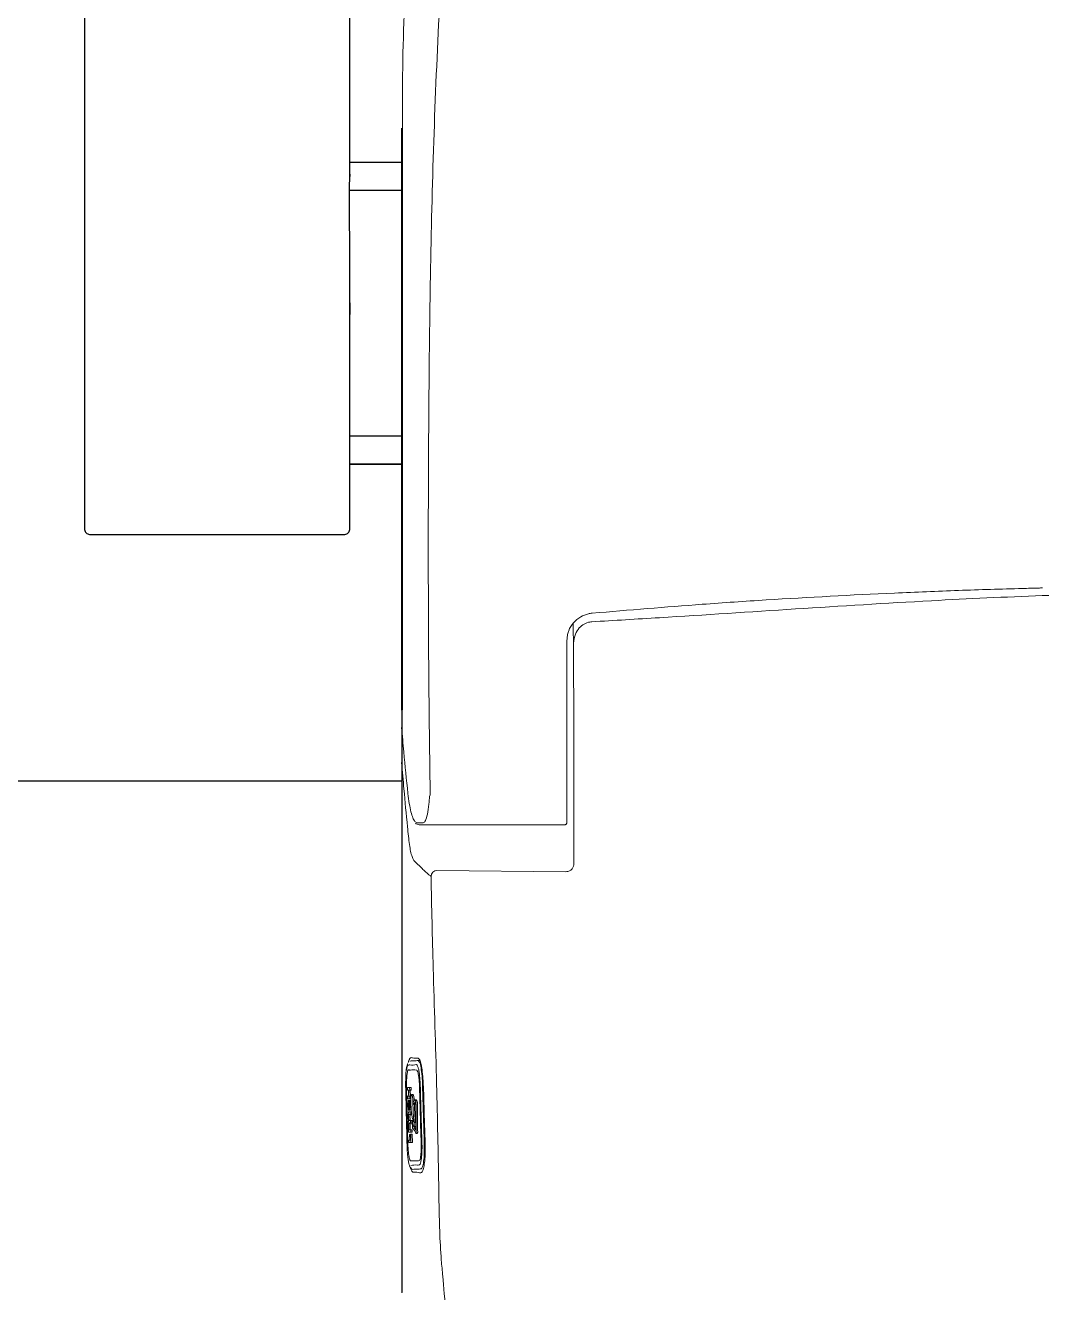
# Model space of a CAD drawing. Header units: millimetres. Extents: x 18456 to 179493, y -203649 to 469211.
# Drawn here: x 109036 to 109288.5, y 146556.9 to 146871.7 of the extents above; entities that cross this region are included whole.
import ezdxf

# ---------------------------------------------------------------- set-up
doc = ezdxf.new("R2010")
doc.units = ezdxf.units.MM
for name, color, linetype, true_color in [('X-평면도(기본형)$0$F-BATH', 6, 'Continuous', 0xff00ff), ('X-평면도(기본형)$0$FUR', 6, 'Continuous', 0xff00ff), ('X-평면도(기본형)$0$TIL', 5, 'Continuous', 0x0000ff)]:
    doc.layers.add(name, color=color, linetype=linetype, true_color=true_color)

# ---------------------------------------------------------------- blocks, each defined once
blk = doc.blocks.new('X-평면도(기본형)$0$IW990')
at = {"layer": 'X-평면도(기본형)$0$F-BATH', "color": 8, "true_color": 0x808080}
blk.add_line((238457.39, 45965.82), (238457.39, 45965.9), dxfattribs=at)
blk.add_arc((238455.92, 45965.9), 1.47, 0.0041, 7.5471, dxfattribs=at)
at = {"layer": 'X-평면도(기본형)$0$FUR', "linetype": 'Continuous', "lineweight": 15}
for p, q in [((238476.92, 46027.55), (238476.92, 46027.54)), ((238482.25, 46021.36), (238482.33, 46021.36)), ((238482.33, 46021.36), (238483.88, 46021.19)), ((238529.48, 46020.7), (238529.48, 46020.7)), ((238529.49, 45984.49), (238529.48, 46020.7)), ((238540.83, 45988.95), (238541.14, 46021.01)), ((238528.68, 45983.47), (238528.99, 45984)), ((238529.49, 45986.05), (238529.49, 45984.49)), ((238587.68, 45984.49), (238587.48, 45984.3)), ((238588.05, 45984.59), (238588.05, 45984.31)), ((238588.35, 45984.54), (238588.05, 45984.31)), ((238597.8, 45983.82), (238597.8, 45983.46)), ((238603.33, 45983.69), (238603.33, 45983.33)), ((238603.4, 45983.69), (238603.4, 45983.32)), ((238606.13, 45984.1), (238606.13, 45983.74)), ((238595.37, 45982.53), (238594.72, 45982.51)), ((238594.72, 45982.51), (238594.72, 45982.16)), ((238595.37, 45982.17), (238594.72, 45982.16)), ((238594.72, 45981.65), (238595.37, 45981.66)), ((238595.37, 45982.53), (238595.37, 45982.17)), ((238596.91, 45982.36), (238595.37, 45982.32)), ((238595.37, 45981.97), (238595.37, 45982.17)), ((238595.37, 45981.66), (238595.37, 45981.89)), ((238596.49, 45982.65), (238596.49, 45983.01)), ((238596.91, 45982.57), (238596.91, 45982.21)), ((238596.91, 45982.21), (238597.56, 45982.22)), ((238596.91, 45982), (238596.91, 45982.21)), ((238596.91, 45981.92), (238596.91, 45981.7)), ((238596.91, 45981.7), (238597.56, 45981.71)), ((238597.56, 45982.58), (238597.56, 45982.22)), ((238598, 45981.86), (238598, 45982.22)), ((238598.12, 45982.21), (238598.12, 45982.57)), ((238598.12, 45982.21), (238598.19, 45982.22)), ((238598.12, 45982.21), (238598.31, 45982.14)), ((238598.19, 45982.58), (238598.19, 45982.22)), ((238598.31, 45982.14), (238598.41, 45982.15)), ((238598.63, 45982.98), (238598.63, 45983.03)), ((238598.9, 45983.48), (238598.9, 45983.12)), ((238598.96, 45982.18), (238598.96, 45982.04)), ((238600.07, 45982.18), (238600.07, 45981.87)), ((238600.17, 45981.88), (238600.07, 45981.87)), ((238600.17, 45982.15), (238600.17, 45981.88)), ((238600.35, 45981.81), (238600.17, 45981.88)), ((238600.26, 45982.51), (238600.26, 45982.15)), ((238600.35, 45982.17), (238600.26, 45982.2)), ((238600.29, 45981.8), (238600.35, 45981.81)), ((238600.35, 45982.17), (238600.35, 45981.81)), ((238600.76, 45982.66), (238600.76, 45982.3)), ((238601.41, 45982.32), (238600.76, 45982.3)), ((238601.41, 45982.68), (238601.41, 45982.32)), ((238603.57, 45982.73), (238602.92, 45982.72)), ((238602.92, 45982.72), (238602.92, 45982.36)), ((238603.57, 45982.37), (238602.92, 45982.36)), ((238602.92, 45982.36), (238602.92, 45982.31)), ((238602.92, 45982.26), (238602.92, 45982.22)), ((238603.07, 45982.8), (238603.07, 45983.17)), ((238604.28, 45983.28), (238603.18, 45983.25)), ((238603.18, 45983.25), (238603.18, 45982.89)), ((238604.28, 45982.92), (238603.18, 45982.89)), ((238603.4, 45983.32), (238603.33, 45983.33)), ((238603.57, 45982.37), (238603.57, 45982.73)), ((238605.22, 45982.33), (238603.7, 45982.29)), ((238603.7, 45982.29), (238603.7, 45981.94)), ((238603.7, 45981.94), (238603.7, 45981.86)), ((238604.28, 45983.28), (238604.28, 45982.92)), ((238605.87, 45982.79), (238605.22, 45982.78)), ((238605.22, 45982.78), (238605.22, 45982.42)), ((238605.87, 45982.43), (238605.22, 45982.42)), ((238605.87, 45982.79), (238605.87, 45982.79)), ((238605.87, 45982.79), (238605.87, 45982.43)), ((238608.44, 45982.86), (238606.34, 45982.81)), ((238606.34, 45982.81), (238606.34, 45982.45)), ((238606.34, 45982.37), (238606.34, 45982.45)), ((238606.45, 45982.37), (238606.45, 45982.23)), ((238606.45, 45982.15), (238606.45, 45982.23)), ((238607.79, 45982.26), (238607.79, 45982.4)), ((238607.79, 45982.19), (238607.79, 45981.96)), ((238607.79, 45981.96), (238608.44, 45981.98)), ((238608.44, 45982.86), (238608.44, 45982.5)), ((238612.73, 45982.22), (238612.92, 45982.4)), ((238614.42, 45982.24), (238614.6, 45982.45)), ((238615.57, 45982.81), (238615.79, 45982.98)), ((238356.34, 45980.36), (238645.66, 45980.32)), ((238356.43, 45980.14), (238645.75, 45980.22))]:
    blk.add_line(p, q, dxfattribs=at)
at = {"layer": 'X-평면도(기본형)$0$FUR'}
for p, q in [((238364.89, 45967.3), (238364.89, 45980.14)), ((238371.89, 45980.14), (238371.89, 45967.12)), ((238432.89, 45967.3), (238432.89, 45980.16)), ((238439.89, 45967.3), (238439.89, 45980.16)), ((238439.89, 45980.16), (238439.89, 45967.3)), ((238363.88, 45967.3), (238286.21, 45967.3)), ((238367.84, 45967.3), (238363.88, 45967.3)), ((238367.84, 45967.3), (238363.88, 45967.3)), ((238368.39, 45967.3), (238367.84, 45967.3)), ((238368.57, 45967.3), (238368.39, 45967.3)), ((238368.57, 45967.26), (238368.57, 45967.3)), ((238396.74, 45967.26), (238402.74, 45967.3)), ((238402.74, 45967.3), (238396.74, 45967.3)), ((238396.74, 45967.26), (238396.74, 45967.3)), ((238404.22, 45967.3), (238402.74, 45967.3)), ((238440.88, 45967.3), (238404.22, 45967.3)), ((238432.89, 45967.3), (238404.22, 45967.3)), ((238440.88, 45967.3), (238432.89, 45967.3)), ((238455.91, 45967.3), (238440.88, 45967.3)), ((238455.91, 45967.3), (238440.88, 45967.3)), ((238455.95, 45967.3), (238455.91, 45967.3)), ((238457.39, 45902.88), (238457.39, 45965.82)), ((238457.39, 45902.88), (238457.39, 45965.82)), ((238457.39, 45902.8), (238457.39, 45902.88)), ((238286.21, 45901.4), (238455.91, 45901.4)), ((238455.91, 45901.4), (238455.95, 45901.4))]:
    blk.add_line(p, q, dxfattribs=at)
at = {"layer": 'X-평면도(기본형)$0$FUR', "linetype": 'Continuous', "lineweight": 15}
for points in [[(238598.65, 45981.88), (238598.65, 45981.88), (238598.68, 45981.9), (238598.77, 45981.92), (238598.96, 45981.95), (238599.21, 45981.97), (238599.76, 45982.02), (238600.04, 45982.06), (238600.2, 45982.1), (238600.26, 45982.15), (238600.21, 45982.19), (238600.05, 45982.23), (238599.81, 45982.26), (238599.5, 45982.27), (238598.99, 45982.27), (238598.35, 45982.23), (238598.19, 45982.22)], [(238602.92, 45982.16), (238602.92, 45982.11), (238602.92, 45982.09), (238602.92, 45982.08), (238602.92, 45982.06), (238602.86, 45981.98), (238602.76, 45981.95), (238602.62, 45981.92), (238602.43, 45981.9), (238602.23, 45981.89), (238601.93, 45981.89), (238601.74, 45981.9), (238601.6, 45981.91), (238601.48, 45981.95), (238601.41, 45982.01)]]:
    blk.add_lwpolyline(points, dxfattribs=at)
for centre, radius, start, end in [((238528.98, 46020.7), 0.498, 0.0184, 90.0164), ((238542.35, 45989), 1.52, 181.8867, 268.7402), ((238614.59, 45982.94), 0.497, 271.3257, 359.6792)]:
    blk.add_arc(centre, radius, start, end, dxfattribs=at)
at = {"layer": 'X-평면도(기본형)$0$FUR'}
for centre, radius, start, end in [((238371.02, 45992.46), 25.32, 264.0305, 264.9917), ((238404.22, 45697.08), 270.22, 89.9998, 90.3143), ((238455.91, 45965.8), 1.5, 88.5213, 89.9997), ((238455.91, 45965.79), 1.51, 87.3306, 88.5214), ((238455.95, 45965.7), 1.6, 86.1524, 90), ((238455.91, 45965.79), 1.51, 84.436, 87.3307), ((238455.95, 45965.71), 1.59, 82.6484, 86.1539), ((238455.92, 45902.8), 1.47, 352.4478, 359.996), ((238455.95, 45903), 1.6, 270, 273.8071), ((238455.95, 45902.99), 1.59, 273.8056, 277.3438)]:
    blk.add_arc(centre, radius, start, end, dxfattribs=at)
at = {"layer": 'X-평면도(기본형)$0$FUR', "linetype": 'Continuous', "lineweight": 15}
for points, knots in [([(238479.06, 46027.4), (238478.72, 46033.01, 0), (238477.72, 46049.87, 0), (238475.86, 46077.99, 0), (238473.86, 46109.69, 0), (238472.46, 46139.35, 0), (238471.88, 46162.15, 0), (238471.76, 46175.76, 0), (238471.75, 46180.17, 0)], [0, 0, 0, 0, 0.0552666, 0.1658888, 0.2765103, 0.3666384, 0.4567946, 0.5000016, 0.5000016, 0.5000016, 0.5000016]), ([(238698.33, 46180.24), (238698.24, 46168.05, 0), (238698.05, 46143.69, 0), (238696.56, 46107.18, 0), (238694.08, 46070.74, 0), (238691.85, 46044.66, 0), (238689.94, 46028.96, 0), (238688.81, 46023.62, 0), (238687.06, 46018.43, 0), (238684.59, 46013.53, 0), (238681.56, 46008.92, 0), (238677.54, 46004.18, 0), (238672.32, 45999.61, 0), (238665.8, 45995.6, 0), (238658.66, 45992.72, 0), (238650.19, 45991.01, 0), (238644.14, 45990.62, 0), (238641.65, 45990.4, 0)], [0, 0, 0, 0, 0.165801, 0.331607, 0.497398, 0.663183, 0.687934, 0.712702, 0.737346, 0.762467, 0.787683, 0.812808, 0.847589, 0.88237, 0.917375, 0.952378, 1, 1, 1, 1]), ([(238522.24, 45987.27), (238513.88, 45987.16, 0), (238497.15, 45986.93, 0), (238472.08, 45986.79, 0), (238447.06, 45986.79, 0), (238422.13, 45986.94, 0), (238394.39, 45987.24, 0), (238363.93, 45987.93, 0), (238330.66, 45989.25, 0), (238302.94, 45990.92, 0), (238280.69, 45992.38, 0), (238263.94, 45993.52, 0), (238247.18, 45994.97, 0), (238230.45, 45996.9, 0), (238213.77, 45999.53, 0), (238196.53, 46003.2, 0), (238178.81, 46008.22, 0), (238160.71, 46014.62, 0), (238143.01, 46022.21, 0), (238125.83, 46030.94, 0), (238111.01, 46039.8, 0), (238098.33, 46048.27, 0), (238087.61, 46056.08, 0), (238077.3, 46064.43, 0), (238067.53, 46073.39, 0), (238058.6, 46082.82, 0), (238050.66, 46092.76, 0), (238043.73, 46103.13, 0), (238037.65, 46114.04, 0), (238032.6, 46125.43, 0), (238029.44, 46133.86, 0), (238028.25, 46138.54, 0), (238028.12, 46138.93, 0)], [0, 0, 0, 0, 0.045045, 0.090113, 0.135167, 0.180192, 0.2252, 0.286412, 0.347638, 0.408861, 0.439659, 0.470514, 0.501361, 0.532157, 0.562894, 0.593613, 0.628106, 0.662718, 0.697369, 0.73198, 0.766473, 0.790174, 0.813941, 0.837696, 0.861396, 0.885041, 0.907276, 0.929591, 0.951906, 0.974141, 0.996378, 1, 1, 1, 1]), ([(238470.65, 46139.44), (238470.66, 46139.11, 0), (238470.7, 46137.45, 0), (238470.88, 46130.48, 0), (238471.25, 46118.52, 0), (238472.11, 46097.28, 0), (238473.26, 46076.06, 0), (238474.94, 46051.04, 0), (238476.15, 46036.65, 0), (238476.92, 46027.55, 0)], [0, 0, 0, 0, 0.008884, 0.044422, 0.186575, 0.328729, 0.613054, 0.755208, 1, 1, 1, 1]), ([(238476.92, 46027.54), (238476.96, 46027.21, 0), (238477.1, 46026.22, 0), (238477.78, 46024.55, 0), (238479.21, 46022.8, 0), (238480.85, 46021.77, 0), (238481.92, 46021.46, 0), (238482.25, 46021.36, 0)], [0, 0, 0, 0, 0.113811, 0.345518, 0.613165, 0.880162, 1, 1, 1, 1]), ([(238484.39, 46022.89), (238483.61, 46022.98, 0), (238482.22, 46023.13, 0), (238480.6, 46024.18, 0), (238479.56, 46025.46, 0), (238479.14, 46026.59, 0), (238479.08, 46027.25, 0), (238479.06, 46027.4, 0)], [0, 0, 0, 0, 0.3042149, 0.5391397, 0.7379162, 0.9427692, 1, 1, 1, 1]), ([(238484.39, 46022.89), (238483.74, 46022.87, 0), (238482.68, 46022.84, 0), (238481.05, 46022.79, 0), (238479.97, 46022.78, 0), (238479.5, 46022.77, 0)], [0, 0, 0, 0, 0.480134, 0.775628, 1, 1, 1, 1]), ([(238539.09, 46022.99), (238529.96, 46022.98, 0), (238511.7, 46022.95, 0), (238493.5, 46022.91, 0), (238484.39, 46022.89, 0)], [0, 0, 0, 0, 0.4999236, 1, 1, 1, 1]), ([(238541.14, 46021.01), (238541.13, 46021.15, 0), (238541.11, 46021.51, 0), (238540.88, 46022.07, 0), (238540.42, 46022.59, 0), (238539.79, 46022.93, 0), (238539.33, 46022.97, 0), (238539.09, 46022.99, 0)], [0, 0, 0, 0, 0.135907, 0.34197, 0.554556, 0.775331, 1, 1, 1, 1]), ([(238148.73, 46018.99), (238153.15, 46017, 0), (238161.98, 46013.04, 0), (238175.59, 46007.97, 0), (238190.1, 46003.19, 0), (238205.56, 45998.93, 0), (238221.96, 45995.26, 0), (238238.49, 45992.18, 0), (238255.09, 45989.53, 0), (238267.85, 45987.66, 0), (238281.72, 45985.68, 0), (238299.96, 45983.29, 0), (238326.49, 45980.37, 0), (238346.39, 45980.36, 0), (238356.34, 45980.36, 0)], [0, 0, 0, 0, 0.0682173, 0.1364846, 0.2047249, 0.2836288, 0.3625896, 0.4416482, 0.5207491, 0.5997706, 0.6235152, 0.718497, 0.8592532, 1, 1, 1, 1]), ([(238483.88, 46021.19), (238489.69, 46021.19, 0), (238501.3, 46021.19, 0), (238512.95, 46021.2, 0), (238518.77, 46021.2, 0)], [0, 0, 0, 0, 0.499902, 1, 1, 1, 1]), ([(238518.77, 46021.2), (238519.84, 46021.2, 0), (238521.97, 46021.2, 0), (238524.92, 46021.2, 0), (238527.23, 46021.2, 0), (238528.71, 46021.2, 0), (238528.89, 46021.2, 0), (238528.98, 46021.2, 0)], [0, 0, 0, 0, 0.20342, 0.4068306, 0.6105684, 0.8151346, 1, 1, 1, 1]), ([(238528.98, 46021.2), (238529.04, 46021.19, 0), (238529.17, 46021.18, 0), (238529.34, 46021.06, 0), (238529.45, 46020.9, 0), (238529.47, 46020.77, 0), (238529.48, 46020.7, 0)], [0, 0, 0, 0, 0.2499993, 0.5, 0.7500007, 1, 1, 1, 1]), ([(238529.49, 45986.05), (238529.48, 45989.06, 0), (238529.48, 45994.84, 0), (238529.48, 46003.36, 0), (238529.48, 46011.9, 0), (238529.48, 46017.67, 0), (238529.48, 46020.7, 0)], [0, 0, 0, 0, 0.259955, 0.500103, 0.737095, 1, 1, 1, 1]), ([(238641.65, 45990.4), (238640.31, 45990.27, 0), (238634.15, 45989.68, 0), (238623.09, 45989.43, 0), (238612.77, 45989.29, 0), (238607.31, 45989.17, 0), (238606.7, 45989.15, 0)], [0, 0, 0, 0, 0.115482, 0.531369, 0.947807, 1, 1, 1, 1]), ([(238528.99, 45985.56), (238528.88, 45985.74, 0), (238528.66, 45986.1, 0), (238526.96, 45986.6, 0), (238524.73, 45986.95, 0), (238523.01, 45987.07, 0), (238522.32, 45987.12, 0)], [0, 0, 0, 0, 0.273347, 0.546758, 0.817329, 1, 1, 1, 1]), ([(238542.31, 45987.48), (238542.17, 45987.31, 0), (238541.44, 45986.44, 0), (238540.16, 45985, 0), (238539.03, 45983.87, 0), (238538.47, 45983.32, 0)], [0, 0, 0, 0, 0.113423, 0.567128, 1, 1, 1, 1]), ([(238606.7, 45989.15), (238602.45, 45989.07, 0), (238588.57, 45988.78, 0), (238567.1, 45988.01, 0), (238549.9, 45987.64, 0), (238542.31, 45987.48, 0)], [0, 0, 0, 0, 0.197592, 0.645954, 1, 1, 1, 1]), ([(238528.99, 45984), (238528.99, 45984.05, 0), (238528.99, 45984.3, 0), (238528.99, 45984.81, 0), (238528.99, 45985.29, 0), (238528.99, 45985.56, 0)], [0, 0, 0, 0, 0.099169, 0.495843, 1, 1, 1, 1]), ([(238529.06, 45983.65), (238529.18, 45983.76, 0), (238529.41, 45983.99, 0), (238529.46, 45984.32, 0), (238529.48, 45984.5, 0)], [0, 0, 0, 0, 0.48558, 1, 1, 1, 1]), ([(238587.48, 45984.3), (238587.48, 45984.03, 0), (238587.48, 45983.54, 0), (238587.46, 45982.85, 0), (238587.15, 45982.37, 0), (238587.66, 45982.14, 0), (238587.75, 45982.1, 0)], [0, 0, 0, 0, 0.336667, 0.636336, 0.935555, 1, 1, 1, 1]), ([(238615.79, 45982.98), (238615.76, 45983.31, 0), (238615.72, 45983.84, 0), (238615.95, 45984.62, 0), (238615.98, 45985.2, 0), (238615.01, 45985.63, 0), (238613.49, 45985.88, 0), (238611.46, 45986.03, 0), (238607.76, 45986.02, 0), (238603.76, 45985.83, 0), (238599.48, 45985.74, 0), (238596.28, 45985.66, 0), (238593.33, 45985.55, 0), (238590.78, 45985.33, 0), (238588.98, 45985.03, 0), (238587.88, 45984.73, 0), (238587.73, 45984.55, 0), (238587.68, 45984.49, 0)], [0, 0, 0, 0, 0.140549, 0.227945, 0.314769, 0.362904, 0.410473, 0.458166, 0.505862, 0.635142, 0.700098, 0.765029, 0.829363, 0.877849, 0.926814, 0.975841, 1, 1, 1, 1]), ([(238588.05, 45984.31), (238588.07, 45983.96, 0), (238588.11, 45983.26, 0), (238588.15, 45982.63, 0), (238588.17, 45982.31, 0)], [0, 0, 0, 0, 0.499997, 1, 1, 1, 1]), ([(238594.38, 45985.37), (238593.54, 45985.34, 0), (238591.85, 45985.27, 0), (238589.79, 45985, 0), (238588.55, 45984.74, 0), (238588.39, 45984.58, 0), (238588.35, 45984.54, 0)], [0, 0, 0, 0, 0.297526, 0.594755, 0.892017, 1, 1, 1, 1]), ([(238614.1, 45982.43), (238614.03, 45982.97, 0), (238613.94, 45983.64, 0), (238614.05, 45984.46, 0), (238613.86, 45984.75, 0), (238613.29, 45984.94, 0), (238612.41, 45985.1, 0), (238611.25, 45985.2, 0), (238609.91, 45985.25, 0), (238605.17, 45985.15, 0), (238600.78, 45984.98, 0), (238596.07, 45984.85, 0), (238594.66, 45984.82, 0), (238592.94, 45984.74, 0), (238591.64, 45984.62, 0), (238590.54, 45984.46, 0), (238589.7, 45984.26, 0), (238589.16, 45984.05, 0), (238589.09, 45983.9, 0), (238589.06, 45983.83, 0)], [0, 0, 0, 0, 0.251967, 0.31496, 0.346355, 0.377645, 0.409025, 0.440539, 0.471925, 0.503138, 0.751994, 0.762778, 0.814208, 0.845195, 0.876184, 0.907124, 0.938005, 0.968915, 1, 1, 1, 1]), ([(238589.06, 45983.83), (238589.14, 45983.28, 0), (238589.23, 45982.59, 0), (238589.1, 45981.89, 0), (238589.31, 45981.65, 0), (238589.77, 45981.5, 0), (238590.27, 45981.44, 0), (238590.46, 45981.41, 0)], [0, 0, 0, 0, 0.634318, 0.792901, 0.871956, 0.95071, 1, 1, 1, 1]), ([(238590.4, 45983.86), (238590.37, 45983.35, 0), (238590.35, 45982.75, 0), (238590.42, 45982.12, 0), (238590.32, 45981.92, 0), (238590.48, 45981.8, 0), (238590.55, 45981.75, 0)], [0, 0, 0, 0, 0.694895, 0.810714, 0.927223, 1, 1, 1, 1]), ([(238612.92, 45982.4), (238612.93, 45982.88, 0), (238612.93, 45983.44, 0), (238612.93, 45984.13, 0), (238612.93, 45984.39, 0), (238612.92, 45984.64, 0), (238612.33, 45984.83, 0), (238611.47, 45984.96, 0), (238610.34, 45985.04, 0), (238608.5, 45985.04, 0), (238606.1, 45984.93, 0), (238602.61, 45984.84, 0), (238599.51, 45984.75, 0), (238596.81, 45984.67, 0), (238595.07, 45984.63, 0), (238593.44, 45984.58, 0), (238592.1, 45984.43, 0), (238591.15, 45984.26, 0), (238590.52, 45984.07, 0), (238590.44, 45983.93, 0), (238590.4, 45983.86, 0)], [0, 0, 0, 0, 0.246296, 0.287347, 0.328397, 0.369477, 0.400719, 0.43196, 0.463206, 0.494467, 0.564951, 0.635467, 0.746277, 0.788251, 0.830225, 0.871918, 0.903869, 0.935866, 0.967869, 1, 1, 1, 1]), ([(238608.54, 45985.79), (238606.18, 45985.72, 0), (238601.46, 45985.57, 0), (238596.74, 45985.44, 0), (238594.38, 45985.37, 0)], [0, 0, 0, 0, 0.500001, 1, 1, 1, 1]), ([(238600.8, 45984.14), (238600.35, 45984.13, 0), (238599.75, 45984.13, 0), (238599.02, 45984.12, 0), (238598.64, 45984.1, 0), (238598.34, 45984.07, 0), (238598.13, 45984.03, 0), (238597.91, 45983.94, 0), (238597.85, 45983.88, 0), (238597.8, 45983.82, 0)], [0, 0, 0, 0, 0.327909, 0.439384, 0.522313, 0.602078, 0.682646, 0.742554, 1, 1, 1, 1]), ([(238600.8, 45983.77), (238600.35, 45983.77, 0), (238599.75, 45983.77, 0), (238599.02, 45983.76, 0), (238598.64, 45983.74, 0), (238598.34, 45983.71, 0), (238598.13, 45983.67, 0), (238597.91, 45983.58, 0), (238597.85, 45983.52, 0), (238597.8, 45983.46, 0)], [0, 0, 0, 0, 0.327913, 0.43939, 0.522312, 0.602091, 0.682655, 0.742557, 1, 1, 1, 1]), ([(238598.41, 45983.48), (238598.45, 45983.52, 0), (238598.49, 45983.58, 0), (238598.65, 45983.63, 0), (238598.75, 45983.65, 0), (238598.87, 45983.66, 0), (238599.21, 45983.67, 0), (238599.8, 45983.68, 0), (238600.36, 45983.68, 0), (238600.65, 45983.68, 0)], [0, 0, 0, 0, 0.281085, 0.325829, 0.370589, 0.415011, 0.446755, 0.708698, 1, 1, 1, 1]), ([(238598.9, 45983.48), (238598.88, 45983.5, 0), (238598.81, 45983.55, 0), (238598.74, 45983.6, 0), (238598.69, 45983.64, 0)], [0, 0, 0, 0, 0.330265, 1, 1, 1, 1]), ([(238603.33, 45983.69), (238603.22, 45983.66, 0), (238602.96, 45983.59, 0), (238602.09, 45983.49, 0), (238600.7, 45983.4, 0), (238599.54, 45983.37, 0), (238598.9, 45983.35, 0)], [0, 0, 0, 0, 0.119614, 0.290759, 0.605473, 1, 1, 1, 1]), ([(238600.65, 45983.68), (238600.9, 45983.68, 0), (238601.22, 45983.67, 0), (238601.57, 45983.67, 0), (238601.69, 45983.67, 0), (238601.75, 45983.67, 0), (238601.81, 45983.67, 0), (238601.88, 45983.67, 0), (238601.94, 45983.67, 0), (238602.01, 45983.67, 0), (238602.07, 45983.67, 0), (238602.15, 45983.67, 0), (238602.22, 45983.67, 0), (238602.28, 45983.67, 0), (238602.34, 45983.67, 0), (238602.41, 45983.67, 0), (238602.49, 45983.67, 0), (238602.55, 45983.67, 0), (238602.62, 45983.67, 0), (238602.68, 45983.67, 0), (238602.86, 45983.67, 0), (238603.54, 45983.67, 0), (238604.44, 45983.68, 0), (238605.21, 45983.69, 0), (238605.46, 45983.7, 0)], [0, 0, 0, 0, 0.161646, 0.202045, 0.222246, 0.23234, 0.242441, 0.262643, 0.27274, 0.282843, 0.303039, 0.313139, 0.333337, 0.343435, 0.353535, 0.373734, 0.383833, 0.404033, 0.414132, 0.424235, 0.444435, 0.525232, 0.848571, 1, 1, 1, 1]), ([(238605.72, 45984.16), (238605.45, 45984.15, 0), (238604.66, 45984.13, 0), (238603, 45984.12, 0), (238601.64, 45984.13, 0), (238600.8, 45984.14, 0)], [0, 0, 0, 0, 0.159984, 0.480027, 1, 1, 1, 1]), ([(238605.72, 45983.8), (238605.45, 45983.79, 0), (238604.66, 45983.77, 0), (238603, 45983.76, 0), (238601.64, 45983.77, 0), (238600.8, 45983.77, 0)], [0, 0, 0, 0, 0.159984, 0.480027, 1, 1, 1, 1]), ([(238605.46, 45983.7), (238605.23, 45983.58, 0), (238604.86, 45983.39, 0), (238604.46, 45983.14, 0), (238604.34, 45982.99, 0), (238604.28, 45982.92, 0)], [0, 0, 0, 0, 0.439156, 0.718829, 1, 1, 1, 1]), ([(238604.77, 45983.69), (238604.67, 45983.62, 0), (238604.45, 45983.49, 0), (238604.34, 45983.35, 0), (238604.28, 45983.28, 0)], [0, 0, 0, 0, 0.463516, 1, 1, 1, 1]), ([(238604.86, 45982.91), (238604.9, 45982.96, 0), (238605.02, 45983.12, 0), (238605.44, 45983.39, 0), (238605.87, 45983.61, 0), (238606.08, 45983.71, 0)], [0, 0, 0, 0, 0.217203, 0.607197, 1, 1, 1, 1]), ([(238606.07, 45984.13), (238606.04, 45984.14, 0), (238605.98, 45984.15, 0), (238605.85, 45984.16, 0), (238605.76, 45984.16, 0), (238605.72, 45984.16, 0)], [0, 0, 0, 0, 0.349612, 0.700078, 1, 1, 1, 1]), ([(238606.07, 45983.77), (238606.04, 45983.78, 0), (238605.98, 45983.79, 0), (238605.85, 45983.8, 0), (238605.76, 45983.8, 0), (238605.72, 45983.8, 0)], [0, 0, 0, 0, 0.3496097, 0.7000766, 1, 1, 1, 1]), ([(238606.12, 45984.1), (238606.12, 45984.11, 0), (238606.13, 45984.12, 0), (238606.1, 45984.13, 0), (238606.07, 45984.13, 0), (238606.07, 45984.13, 0)], [0, 0, 0, 0, 0.219993, 0.892379, 1, 1, 1, 1]), ([(238606.08, 45983.71), (238606.1, 45983.72, 0), (238606.13, 45983.73, 0), (238606.13, 45983.75, 0), (238606.1, 45983.77, 0), (238606.07, 45983.77, 0), (238606.07, 45983.77, 0)], [0, 0, 0, 0, 0.252179, 0.59871, 0.944616, 1, 1, 1, 1]), ([(238614.97, 45985.04), (238614.87, 45985.16, 0), (238614.66, 45985.39, 0), (238613.18, 45985.66, 0), (238611.05, 45985.82, 0), (238609.37, 45985.8, 0), (238608.54, 45985.79, 0)], [0, 0, 0, 0, 0.249585, 0.500063, 0.750599, 1, 1, 1, 1]), ([(238615.08, 45982.94), (238615.06, 45983.27, 0), (238615.02, 45983.94, 0), (238614.99, 45984.67, 0), (238614.97, 45985.04, 0)], [0, 0, 0, 0, 0.499996, 1, 1, 1, 1]), ([(238505.29, 45980.18), (238507.34, 45980.34, 0), (238512.92, 45980.82, 0), (238518.28, 45981.38, 0), (238521.69, 45981.74, 0)], [0.7353699, 0.7353699, 0.7353699, 0.7353699, 0.831555, 1, 1, 1, 1]), ([(238532.33, 45981.86), (238531.54, 45981.78, 0), (238527.63, 45981.39, 0), (238521.54, 45980.81, 0), (238516.22, 45980.36, 0), (238514.04, 45980.18, 0)], [0, 0, 0, 0, 0.0818884, 0.4094436, 0.6374386, 0.6374386, 0.6374386, 0.6374386]), ([(238521.69, 45981.74), (238522.56, 45981.85, 0), (238524.32, 45982.07, 0), (238526.34, 45982.48, 0), (238527.89, 45982.95, 0), (238528.42, 45983.29, 0), (238528.68, 45983.47, 0)], [0, 0, 0, 0, 0.246429, 0.500051, 0.746502, 1, 1, 1, 1]), ([(238538.47, 45983.32), (238538.39, 45983.25, 0), (238538.15, 45983.06, 0), (238537.42, 45982.75, 0), (238536.13, 45982.41, 0), (238534.45, 45982.1, 0), (238533.04, 45981.94, 0), (238532.33, 45981.86, 0)], [0, 0, 0, 0, 0.111376, 0.330422, 0.555707, 0.77467, 1, 1, 1, 1]), ([(238587.75, 45982.1), (238587.81, 45982.04, 0), (238587.89, 45981.96, 0), (238588.25, 45981.9, 0), (238588.35, 45981.89, 0)], [0, 0, 0, 0, 0.73811, 1, 1, 1, 1]), ([(238588.5, 45981.78), (238588.44, 45981.82, 0), (238588.33, 45981.87, 0), (238588.31, 45981.94, 0), (238588.31, 45981.96, 0)], [0, 0, 0, 0, 0.68711, 1, 1, 1, 1]), ([(238588.83, 45981.68), (238588.86, 45981.65, 0), (238588.96, 45981.56, 0), (238589.5, 45981.43, 0), (238590.4, 45981.3, 0), (238591.57, 45981.21, 0), (238592.92, 45981.17, 0), (238594.99, 45981.17, 0), (238597.68, 45981.25, 0), (238601.6, 45981.33, 0), (238605.4, 45981.43, 0), (238608.61, 45981.48, 0), (238610.57, 45981.57, 0), (238611.92, 45981.69, 0), (238613.07, 45981.85, 0), (238613.96, 45982.03, 0), (238614.27, 45982.17, 0), (238614.42, 45982.24, 0)], [0, 0, 0, 0, 0.021472, 0.069883, 0.118172, 0.166599, 0.215054, 0.263407, 0.372989, 0.482571, 0.654772, 0.752596, 0.801819, 0.851251, 0.900832, 0.950455, 1, 1, 1, 1]), ([(238590.55, 45981.75), (238590.57, 45981.72, 0), (238590.63, 45981.64, 0), (238591.11, 45981.55, 0), (238591.68, 45981.48, 0), (238592.18, 45981.44, 0), (238592.75, 45981.41, 0), (238593.56, 45981.38, 0), (238597.68, 45981.43, 0), (238602.11, 45981.56, 0), (238606.72, 45981.67, 0), (238608.43, 45981.71, 0), (238610.03, 45981.77, 0), (238611.3, 45981.9, 0), (238612.23, 45982.04, 0), (238612.56, 45982.16, 0), (238612.73, 45982.22, 0)], [0, 0, 0, 0, 0.024625, 0.076127, 0.102062, 0.12785, 0.153726, 0.179583, 0.23099, 0.641374, 0.709771, 0.778576, 0.846183, 0.897442, 0.94871, 1, 1, 1, 1]), ([(238594.72, 45982.16), (238594.72, 45982.09, 0), (238594.72, 45981.97, 0), (238594.72, 45981.8, 0), (238594.72, 45981.7, 0), (238594.72, 45981.65, 0)], [0, 0, 0, 0, 0.3809018, 0.6904513, 1, 1, 1, 1]), ([(238596.91, 45982), (238596.65, 45982, 0), (238596.14, 45981.98, 0), (238595.63, 45981.97, 0), (238595.37, 45981.97, 0)], [0, 0, 0, 0, 0.500011, 1, 1, 1, 1]), ([(238595.37, 45981.89), (238595.63, 45981.89, 0), (238596.14, 45981.9, 0), (238596.65, 45981.92, 0), (238596.91, 45981.92, 0)], [0, 0, 0, 0, 0.499989, 1, 1, 1, 1]), ([(238598.63, 45982.98), (238598.33, 45982.97, 0), (238597.81, 45982.96, 0), (238597.16, 45982.89, 0), (238596.74, 45982.8, 0), (238596.5, 45982.71, 0), (238596.46, 45982.63, 0), (238596.59, 45982.55, 0), (238596.89, 45982.5, 0), (238597.25, 45982.48, 0), (238597.76, 45982.46, 0), (238598.16, 45982.46, 0), (238598.49, 45982.46, 0), (238598.53, 45982.46, 0)], [0, 0, 0, 0, 0.145434, 0.248921, 0.352683, 0.452508, 0.562776, 0.637178, 0.711784, 0.805443, 0.84477, 0.978837, 1, 1, 1, 1]), ([(238598.01, 45983.31), (238597.91, 45983.31, 0), (238597.6, 45983.3, 0), (238597.14, 45983.24, 0), (238596.74, 45983.16, 0), (238596.51, 45983.08, 0), (238596.51, 45983.03, 0), (238596.51, 45983.01, 0)], [0, 0, 0, 0, 0.11231, 0.357403, 0.603092, 0.840918, 1, 1, 1, 1]), ([(238597.56, 45981.71), (238597.56, 45981.77, 0), (238597.56, 45981.89, 0), (238597.56, 45982.06, 0), (238597.56, 45982.17, 0), (238597.56, 45982.22, 0)], [0, 0, 0, 0, 0.380867, 0.690435, 1, 1, 1, 1]), ([(238597.8, 45983.46), (238597.84, 45983.43, 0), (238597.95, 45983.35, 0), (238598.16, 45983.22, 0), (238598.26, 45983.1, 0), (238598.39, 45983.04, 0), (238598.46, 45983.03, 0), (238598.55, 45983.03, 0), (238598.65, 45983.03, 0), (238598.75, 45983.03, 0), (238598.84, 45983.04, 0), (238598.91, 45983.06, 0), (238598.95, 45983.07, 0), (238598.96, 45983.08, 0), (238598.92, 45983.12, 0), (238598.72, 45983.25, 0), (238598.54, 45983.38, 0), (238598.41, 45983.48, 0)], [0, 0, 0, 0, 0.090176, 0.263427, 0.436679, 0.451975, 0.467276, 0.482459, 0.497495, 0.512475, 0.527497, 0.54265, 0.557968, 0.57341, 0.578442, 0.668618, 1, 1, 1, 1]), ([(238598.96, 45982.04), (238598.75, 45982.03, 0), (238598.44, 45982, 0), (238598.13, 45981.95, 0), (238597.99, 45981.89, 0), (238597.99, 45981.84, 0), (238598.12, 45981.79, 0), (238598.37, 45981.76, 0), (238598.73, 45981.74, 0), (238599.25, 45981.74, 0), (238599.82, 45981.76, 0), (238600.16, 45981.79, 0), (238600.29, 45981.8, 0)], [0, 0, 0, 0, 0.1479551, 0.222989, 0.2984513, 0.3904561, 0.4808155, 0.5617619, 0.6371347, 0.749936, 0.9049239, 1, 1, 1, 1]), ([(238598.12, 45982.29), (238598.08, 45982.28, 0), (238598, 45982.26, 0), (238598.01, 45982.23, 0), (238598.02, 45982.22, 0)], [0, 0, 0, 0, 0.534441, 1, 1, 1, 1]), ([(238598.41, 45982.15), (238598.5, 45982.16, 0), (238598.73, 45982.18, 0), (238599.05, 45982.19, 0), (238599.32, 45982.19, 0), (238599.47, 45982.18, 0), (238599.57, 45982.17, 0), (238599.61, 45982.15, 0), (238599.6, 45982.14, 0), (238599.6, 45982.14, 0)], [0, 0, 0, 0, 0.2049054, 0.5141278, 0.6377456, 0.7624733, 0.8544872, 0.946617, 1, 1, 1, 1]), ([(238598.53, 45982.46), (238598.94, 45982.48, 0), (238599.85, 45982.51, 0), (238601.14, 45982.64, 0), (238602.29, 45982.83, 0), (238603.17, 45983.06, 0), (238603.32, 45983.24, 0), (238603.4, 45983.32, 0)], [0, 0, 0, 0, 0.1590834, 0.3509257, 0.5470119, 0.7751545, 1, 1, 1, 1]), ([(238603.33, 45983.33), (238603.22, 45983.3, 0), (238602.96, 45983.23, 0), (238602.09, 45983.13, 0), (238600.61, 45983.04, 0), (238599.37, 45983, 0), (238598.63, 45982.98, 0)], [0, 0, 0, 0, 0.113444, 0.2757, 0.574124, 1, 1, 1, 1]), ([(238600.07, 45981.87), (238599.94, 45981.86, 0), (238599.68, 45981.83, 0), (238599.31, 45981.82, 0), (238599.02, 45981.82, 0), (238598.84, 45981.83, 0), (238598.72, 45981.84, 0), (238598.68, 45981.85, 0), (238598.67, 45981.86, 0)], [0, 0, 0, 0, 0.261855, 0.54457, 0.686412, 0.807463, 0.903636, 1, 1, 1, 1]), ([(238599.6, 45982.13), (238599.59, 45982.12, 0), (238599.56, 45982.11, 0), (238599.43, 45982.08, 0), (238599.22, 45982.06, 0), (238599.04, 45982.05, 0), (238598.96, 45982.04, 0)], [0, 0, 0, 0, 0.156895, 0.313632, 0.697348, 1, 1, 1, 1]), ([(238600.25, 45982.51), (238600.25, 45982.52, 0), (238600.25, 45982.54, 0), (238600.19, 45982.56, 0), (238600.17, 45982.56, 0)], [0, 0, 0, 0, 0.770332, 1, 1, 1, 1]), ([(238600.76, 45982.3), (238600.76, 45982.25, 0), (238600.76, 45982.15, 0), (238600.76, 45982.05, 0), (238600.76, 45982, 0)], [0, 0, 0, 0, 0.499997, 1, 1, 1, 1]), ([(238600.76, 45982), (238600.77, 45981.98, 0), (238600.78, 45981.94, 0), (238600.92, 45981.88, 0), (238601.24, 45981.83, 0), (238601.62, 45981.81, 0), (238602.1, 45981.81, 0), (238602.58, 45981.82, 0), (238602.99, 45981.86, 0), (238603.24, 45981.9, 0), (238603.37, 45981.93, 0), (238603.45, 45981.95, 0), (238603.5, 45981.98, 0), (238603.54, 45982.01, 0), (238603.56, 45982.03, 0), (238603.57, 45982.05, 0), (238603.57, 45982.06, 0), (238603.57, 45982.07, 0)], [0, 0, 0, 0, 0.074479, 0.21329, 0.296678, 0.380232, 0.483182, 0.589423, 0.672015, 0.754973, 0.793288, 0.831575, 0.86984, 0.908085, 0.94632, 0.965424, 1, 1, 1, 1]), ([(238602.92, 45982.58), (238602.92, 45982.53, 0), (238602.93, 45982.45, 0), (238602.91, 45982.35, 0), (238602.77, 45982.3, 0), (238602.61, 45982.27, 0), (238602.38, 45982.25, 0), (238602.12, 45982.24, 0), (238601.88, 45982.25, 0), (238601.68, 45982.26, 0), (238601.53, 45982.28, 0), (238601.32, 45982.37, 0), (238601.41, 45982.46, 0), (238601.41, 45982.54, 0), (238601.41, 45982.54, 0)], [0, 0, 0, 0, 0.218979, 0.322855, 0.370214, 0.41804, 0.459511, 0.507463, 0.557608, 0.595852, 0.634017, 0.6944, 0.983671, 1, 1, 1, 1]), ([(238601.41, 45982.01), (238601.41, 45982.06, 0), (238601.41, 45982.16, 0), (238601.41, 45982.27, 0), (238601.41, 45982.32, 0)], [0, 0, 0, 0, 0.500002, 1, 1, 1, 1]), ([(238603.18, 45982.89), (238603.15, 45982.89, 0), (238603.11, 45982.89, 0), (238603.05, 45982.88, 0), (238603.01, 45982.88, 0), (238602.96, 45982.86, 0), (238602.98, 45982.84, 0), (238602.98, 45982.82, 0), (238603, 45982.81, 0), (238603.05, 45982.81, 0), (238603.11, 45982.8, 0), (238603.25, 45982.81, 0), (238603.69, 45982.82, 0), (238604.11, 45982.83, 0), (238604.44, 45982.84, 0)], [0, 0, 0, 0, 0.031635, 0.063241, 0.095098, 0.127641, 0.228679, 0.267141, 0.299619, 0.332105, 0.363922, 0.39626, 0.529472, 1, 1, 1, 1]), ([(238603.57, 45982.07), (238603.57, 45982.12, 0), (238603.57, 45982.22, 0), (238603.57, 45982.32, 0), (238603.57, 45982.37, 0)], [0, 0, 0, 0, 0.499998, 1, 1, 1, 1]), ([(238605.22, 45981.97), (238605.04, 45981.97, 0), (238604.53, 45981.96, 0), (238604.02, 45981.94, 0), (238603.7, 45981.94, 0)], [0, 0, 0, 0, 0.36256, 1, 1, 1, 1]), ([(238603.7, 45981.86), (238603.89, 45981.86, 0), (238604.25, 45981.87, 0), (238604.97, 45981.89, 0), (238605.51, 45981.9, 0), (238605.87, 45981.91, 0)], [0, 0, 0, 0, 0.254061, 0.508136, 1, 1, 1, 1]), ([(238604.44, 45982.84), (238604.49, 45982.84, 0), (238604.58, 45982.85, 0), (238604.71, 45982.86, 0), (238604.81, 45982.88, 0), (238604.85, 45982.89, 0), (238604.86, 45982.9, 0), (238604.86, 45982.91, 0)], [0, 0, 0, 0, 0.227897, 0.4559, 0.683578, 0.913774, 1, 1, 1, 1]), ([(238605.22, 45982.42), (238605.22, 45982.37, 0), (238605.22, 45982.26, 0), (238605.22, 45982.12, 0), (238605.22, 45982.02, 0), (238605.22, 45981.97, 0)], [0, 0, 0, 0, 0.344182, 0.672091, 1, 1, 1, 1]), ([(238605.87, 45981.91), (238605.87, 45981.96, 0), (238605.87, 45982.06, 0), (238605.87, 45982.24, 0), (238605.87, 45982.36, 0), (238605.87, 45982.43, 0)], [0, 0, 0, 0, 0.291822, 0.583644, 1, 1, 1, 1]), ([(238608.44, 45982.5), (238608.26, 45982.5, 0), (238607.91, 45982.49, 0), (238607.21, 45982.47, 0), (238606.68, 45982.46, 0), (238606.34, 45982.45, 0)], [0, 0, 0, 0, 0.253212, 0.506409, 1, 1, 1, 1]), ([(238607.79, 45982.4), (238607.61, 45982.4, 0), (238607.13, 45982.39, 0), (238606.64, 45982.37, 0), (238606.34, 45982.37, 0)], [0, 0, 0, 0, 0.366434, 1, 1, 1, 1]), ([(238606.45, 45982.23), (238606.63, 45982.23, 0), (238607.07, 45982.25, 0), (238607.52, 45982.26, 0), (238607.79, 45982.26, 0)], [0, 0, 0, 0, 0.396737, 1, 1, 1, 1]), ([(238607.79, 45982.19), (238607.61, 45982.18, 0), (238607.17, 45982.17, 0), (238606.72, 45982.16, 0), (238606.45, 45982.15, 0)], [0, 0, 0, 0, 0.39674, 1, 1, 1, 1]), ([(238608.44, 45981.98), (238608.44, 45982.03, 0), (238608.44, 45982.13, 0), (238608.44, 45982.3, 0), (238608.44, 45982.43, 0), (238608.44, 45982.5, 0)], [0, 0, 0, 0, 0.281623, 0.563248, 1, 1, 1, 1]), ([(238614.88, 45982.51), (238614.86, 45982.47, 0), (238614.8, 45982.4, 0), (238614.75, 45982.38, 0), (238614.72, 45982.37, 0)], [0, 0, 0, 0, 0.555897, 1, 1, 1, 1]), ([(238614.88, 45982.51), (238615.08, 45982.56, 0), (238615.48, 45982.65, 0), (238615.54, 45982.75, 0), (238615.57, 45982.81, 0)], [0, 0, 0, 0, 0.474578, 1, 1, 1, 1])]:
    blk.add_open_spline(points, degree=3, knots=knots, dxfattribs=at)
at = {"layer": 'X-평면도(기본형)$0$FUR'}
for points, knots in [([(238367.84, 45967.3), (238367.89, 45967.3), (238368.07, 45967.3), (238368.26, 45967.29), (238368.39, 45967.27)], [0, 0, 0, 0, 0.260328, 1, 1, 1, 1]), ([(238368.81, 45967.23), (238369.06, 45967.21), (238370.08, 45967.14), (238371.11, 45967.11), (238371.89, 45967.12)], [0, 0, 0, 0, 0.239264, 1, 1, 1, 1]), ([(238457.38, 45966.09), (238457.36, 45966.25), (238457.27, 45966.54), (238456.99, 45966.92), (238456.6, 45967.18), (238456.3, 45967.27), (238456.15, 45967.29)], [0, 0, 0, 0, 0.250204, 0.500007, 0.749809, 1, 1, 1, 1]), ([(238456.15, 45901.41), (238456.3, 45901.43), (238456.6, 45901.52), (238456.99, 45901.78), (238457.27, 45902.16), (238457.36, 45902.46), (238457.38, 45902.61)], [0, 0, 0, 0, 0.250189, 0.499991, 0.749795, 1, 1, 1, 1])]:
    blk.add_open_spline(points, degree=3, knots=knots, dxfattribs=at)
blk.add_open_spline([(238371.89, 45967.12), (238380.17, 45967.17), (238388.46, 45967.22), (238396.74, 45967.26)], degree=3, dxfattribs=at)
blk = doc.blocks.new('X-평면도(기본형)$0$BA23502100')
at = {"layer": 'X-평면도(기본형)$0$TIL'}
blk.add_line((200, 799.91), (200, 450), dxfattribs=at)
at = {"layer": 'X-평면도(기본형)$0$FUR', "xscale": -1}
blk.add_blockref('X-평면도(기본형)$0$IW990', (238718.67, -45180.28), dxfattribs=at)

msp = doc.modelspace()

# ---------------------------------------------------------------- block references
at = {"layer": 'X-평면도(기본형)$0$TIL', "xscale": -1, "rotation": 270}
msp.add_blockref('X-평면도(기본형)$0$BA23502100', (108329.63, 146483.95), dxfattribs=at)

doc.saveas('drawing.dxf')
